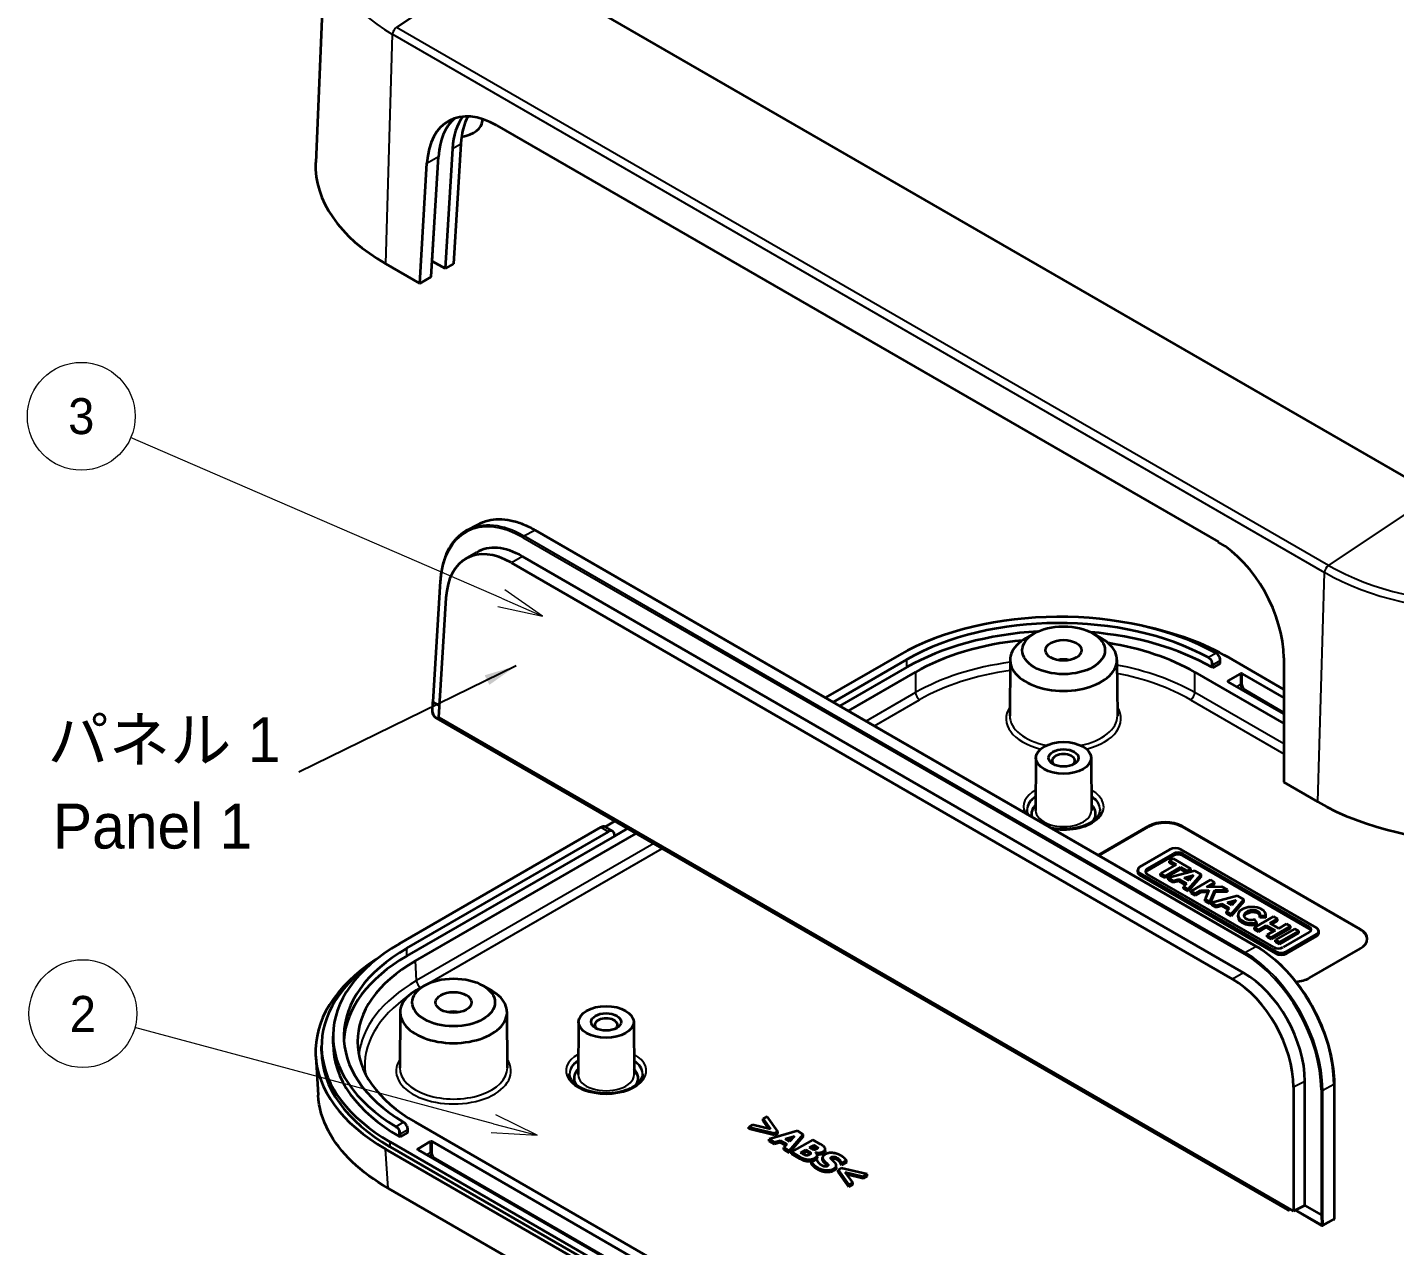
# Model space of a CAD drawing. Header units: millimetres. Extents: x 22 to 2802, y 12 to 434.
# Drawn here: x 344.9 to 459, y 188.7 to 290.3 of the extents above; entities that cross this region are included whole.
import ezdxf

# ---------------------------------------------------------------- set-up
doc = ezdxf.new("R2010")
doc.units = ezdxf.units.MM
doc.header["$LTSCALE"] = 1.5
for name, color, linetype, lineweight in [('Symbol (ISO)', 7, 'Continuous', 18), ('Visible (ISO)', 7, 'Continuous', 35), ('Visible Narrow (ISO)', 7, 'Continuous', 25)]:
    doc.layers.add(name, color=color, linetype=linetype, lineweight=lineweight)
doc.layers.add('Symbol (TK)', color=100, linetype='Continuous', lineweight=18, true_color=0x00ff3f)
doc.styles.add('QCADDimTextStyle', font='txt')
doc.styles.add('textstyle116', font='')
doc.styles.add('textstyle118', font='')
doc.styles.add('textstyle25', font='')
doc.styles.add('textstyle26', font='')
doc.styles.get('textstyle116').set_extended_font_data('MS PGothic')
doc.styles.get('textstyle118').set_extended_font_data('MS PGothic')
doc.styles.get('textstyle25').set_extended_font_data('MS PGothic')
doc.styles.get('textstyle26').set_extended_font_data('MS PGothic')
doc.dimstyles.new('QCADDimStyle', dxfattribs={"dimtxt": 1.8, "dimasz": 1.8, "dimexe": 0.18, "dimexo": 0.0625, "dimgap": 0.09, "dimtad": 1, "dimtoh": 1, "dimdec": 4, "dimzin": 0, "dimdsep": 46, "dimtxsty": 'QCADDimTextStyle', "dimcen": 0.09, "dimadec": 0, "dimazin": 0, "dimtfac": 1, "dimtdec": 4, "dimtofl": 0, "dimtmove": 0, "dimatfit": 3, "dimfxl": 1, "dimtolj": 1, "dimtzin": 0, "dimarcsym": 0})

# ---------------------------------------------------------------- blocks, each defined once
blk = doc.blocks.new('バルーン2')
at = {"layer": 'Symbol (TK)', "color": 100, "true_color": 0x00ff3f}
for p, q in [((256.301, 161.796), (235.666, 170.73)), ((258.595, 160.802), (256.499, 162.254)), ((256.102, 161.337), (258.595, 160.802)), ((256.301, 161.796), (258.595, 160.802))]:
    blk.add_line(p, q, dxfattribs=at)
at = {"layer": 'Symbol (TK)'}
blk.add_circle((232.923, 171.918), 3, dxfattribs=at)
at = {"layer": 'Symbol (TK)', "color": 7, "insert": (232.923, 171.912), "char_height": 2, "attachment_point": 5, "style": 'textstyle25'}
blk.add_mtext('3', dxfattribs=at)
blk = doc.blocks.new('バルーン3')
at = {"layer": 'Symbol (TK)', "color": 100, "true_color": 0x00ff3f}
for p, q in [((255.868, 132.56), (235.898, 137.911)), ((255.868, 132.56), (258.282, 131.913)), ((258.282, 131.913), (255.997, 133.043)), ((255.738, 132.077), (258.282, 131.913))]:
    blk.add_line(p, q, dxfattribs=at)
at = {"layer": 'Symbol (TK)'}
blk.add_circle((233.011, 138.684), 3, dxfattribs=at)
at = {"layer": 'Symbol (TK)', "color": 7, "insert": (233.011, 138.667), "char_height": 2, "attachment_point": 5, "style": 'textstyle26'}
blk.add_mtext('2', dxfattribs=at)

msp = doc.modelspace()

# ---------------------------------------------------------------- linework, layer by layer
at = {"layer": 'Visible (ISO)'}
for p, q in [((369.76, 297.87), (368.95, 279.06)), ((462.38, 251.36), (384.6, 296.27)), ((382.86, 282.52), (382.86, 282.7)), ((384.08, 282.15), (444.29, 247.39)), ((380.36, 280.22), (379.75, 270.2)), ((381.07, 280.63), (380.46, 270.61)), ((377.63, 268.97), (378.24, 279)), ((378.59, 269.52), (379.19, 279.55)), ((377.63, 268.97), (374.8, 270.61)), ((379.75, 270.2), (378.69, 270.81)), ((380.46, 270.61), (379.75, 270.2)), ((378.59, 269.52), (377.63, 268.97)), ((381.59, 248.37), (382.51, 248.86)), ((387.28, 248.38), (447.48, 213.63)), ((381.46, 245.98), (382.36, 246.51)), ((385.28, 245.66), (445.47, 210.9)), ((446.39, 211.43), (386.2, 246.19)), ((379.35, 244.12), (378.73, 234.06)), ((379.22, 232.73), (379.83, 242.73)), ((428.94, 239.77), (428.24, 239.37)), ((433.8, 239.77), (434.5, 239.37)), ((417.65, 237.95), (411.51, 234.4)), ((412.14, 234.03), (418.29, 237.58)), ((426.92, 237.55), (426.89, 232.89)), ((435.83, 237.55), (435.86, 232.89)), ((444.45, 237.25), (444.45, 237.5)), ((449.76, 235.09), (445.16, 237.74)), ((449.75, 237.71), (449.76, 227.33)), ((418.29, 236.93), (412.71, 233.7)), ((413.42, 233.29), (419, 236.52)), ((442.32, 236.52), (449.76, 232.23)), ((443.82, 236.88), (443.75, 236.93)), ((444.45, 237.25), (443.82, 236.88)), ((443.82, 236.88), (443.82, 237.13)), ((445.12, 235.8), (446.15, 236.39)), ((446.29, 236.39), (449.76, 234.39)), ((449.76, 233.05), (445.12, 235.72)), ((378.7, 233.26), (378.73, 234.06)), ((378.76, 234.01), (378.76, 234.01)), ((378.76, 234.01), (379.28, 233.71)), ((379.04, 232.67), (450.1, 191.65)), ((450.57, 191.54), (379.22, 232.73)), ((429.07, 229.38), (429.04, 224.98)), ((433.67, 229.38), (433.7, 224.98)), ((452.58, 225.7), (449.76, 227.33)), ((393.11, 223.61), (393.92, 224.08)), ((392.76, 223.58), (375.93, 213.86)), ((376.57, 213.49), (393.4, 223.21)), ((393.89, 222.84), (376.57, 212.84)), ((377.27, 212.43), (395.69, 223.06)), ((393.75, 223.24), (393.11, 223.61)), ((394.98, 223.47), (393.89, 222.84)), ((393.89, 222.84), (393.89, 222.92)), ((434.27, 221.25), (438.44, 223.66)), ((434.31, 221.23), (438.44, 223.62)), ((441.27, 223.66), (456.12, 215.08)), ((441.27, 223.62), (456.12, 215.04)), ((440.25, 221.72), (437.75, 220.28)), ((452.49, 215.18), (441.16, 221.72)), ((438.35, 220.11), (440.55, 221.37)), ((440.55, 221.21), (438.35, 219.94)), ((440.76, 220.47), (439.47, 219.73)), ((440.53, 220.97), (440.21, 220.78)), ((440.21, 220.78), (440.76, 220.47)), ((440.21, 220.62), (440.21, 220.78)), ((440.62, 220.39), (440.21, 220.62)), ((442, 220.12), (440.53, 220.97)), ((441.31, 221.37), (451.88, 215.27)), ((451.88, 215.11), (441.31, 221.21)), ((437.56, 219.85), (437.56, 220.01)), ((437.75, 219.75), (449.08, 213.21)), ((449.08, 213.05), (437.75, 219.59)), ((448.92, 213.56), (438.35, 219.66)), ((439.47, 219.73), (439.85, 219.51)), ((439.47, 219.56), (439.47, 219.73)), ((439.85, 219.35), (439.47, 219.56)), ((439.85, 219.51), (441.13, 220.25)), ((441.13, 220.09), (439.85, 219.35)), ((439.85, 219.35), (439.85, 219.51)), ((442.32, 219.93), (440.13, 219.35)), ((440.13, 219.35), (440.52, 219.12)), ((440.13, 219.18), (440.13, 219.35)), ((440.52, 218.96), (440.13, 219.18)), ((440.52, 219.12), (440.99, 219.25)), ((440.52, 218.96), (440.52, 219.12)), ((440.99, 219.25), (441.62, 218.89)), ((440.99, 219.08), (440.99, 219.25)), ((441.13, 220.25), (441.68, 219.94)), ((441.13, 220.09), (441.13, 220.25)), ((441.68, 219.77), (441.13, 220.09)), ((441.45, 219.37), (442.21, 219.57)), ((441.84, 219.14), (441.45, 219.37)), ((442.03, 219.36), (441.64, 219.26)), ((441.68, 219.94), (442, 220.12)), ((442, 219.95), (441.68, 219.77)), ((441.68, 219.77), (441.68, 219.94)), ((441.77, 218.4), (442.85, 219.63)), ((442.85, 219.46), (441.77, 218.24)), ((442.21, 219.57), (441.84, 219.14)), ((442, 219.95), (442, 220.12)), ((443.63, 219.18), (442.03, 218.25)), ((442.85, 219.63), (442.32, 219.93)), ((442.85, 219.46), (442.85, 219.63)), ((443.96, 218.98), (443.63, 219.18)), ((440.99, 219.08), (440.52, 218.96)), ((441.52, 218.78), (440.99, 219.08)), ((441.62, 218.89), (441.38, 218.62)), ((441.38, 218.62), (441.77, 218.4)), ((441.38, 218.46), (441.38, 218.62)), ((441.77, 218.24), (441.38, 218.46)), ((441.77, 218.24), (441.77, 218.4)), ((442.03, 218.25), (442.36, 218.06)), ((442.03, 218.09), (442.03, 218.25)), ((442.36, 217.89), (442.03, 218.09)), ((442.36, 218.06), (442.79, 218.31)), ((442.79, 218.14), (442.36, 217.89)), ((442.36, 217.89), (442.36, 218.06)), ((442.79, 218.31), (443.49, 218.32)), ((442.79, 218.14), (442.79, 218.31)), ((443.42, 218.15), (442.79, 218.14)), ((443.49, 218.32), (443.18, 217.59)), ((443.29, 218.59), (443.96, 218.98)), ((444.59, 218.62), (443.29, 218.59)), ((443.57, 217.36), (444, 218.33)), ((444, 218.16), (443.57, 217.19)), ((443.96, 218.82), (443.58, 218.6)), ((443.96, 218.82), (443.96, 218.98)), ((444, 218.33), (445.05, 218.35)), ((444, 218.16), (444, 218.33)), ((445.05, 218.19), (444, 218.16)), ((445.05, 218.35), (444.59, 218.62)), ((445.05, 218.19), (445.05, 218.35)), ((443.18, 217.59), (443.57, 217.36)), ((443.18, 217.42), (443.18, 217.59)), ((443.57, 217.19), (443.18, 217.42)), ((443.57, 217.19), (443.57, 217.36)), ((445.9, 217.86), (443.72, 217.28)), ((443.72, 217.11), (443.72, 217.28)), ((443.72, 217.28), (444.1, 217.05)), ((444.1, 216.89), (443.72, 217.11)), ((444.1, 217.05), (444.58, 217.18)), ((444.1, 216.89), (444.1, 217.05)), ((444.58, 217.02), (444.1, 216.89)), ((444.58, 217.18), (445.2, 216.82)), ((444.58, 217.02), (444.58, 217.18)), ((445.1, 216.71), (444.58, 217.02)), ((445.03, 217.3), (445.79, 217.5)), ((445.42, 217.07), (445.03, 217.3)), ((445.61, 217.29), (445.22, 217.19)), ((445.35, 216.33), (446.43, 217.56)), ((446.43, 217.39), (445.35, 216.17)), ((445.79, 217.5), (445.42, 217.07)), ((446.43, 217.56), (445.9, 217.86)), ((446.43, 217.39), (446.43, 217.56)), ((445.2, 216.82), (444.97, 216.56)), ((444.97, 216.56), (445.35, 216.33)), ((444.97, 216.39), (444.97, 216.56)), ((445.35, 216.17), (444.97, 216.39)), ((445.35, 216.17), (445.35, 216.33)), ((445.93, 216.09), (445.93, 216.25)), ((448.9, 216.13), (447.3, 215.21)), ((447.51, 215.63), (447.32, 215.91)), ((447.75, 216.05), (447.75, 216.21)), ((447.75, 216.21), (448.24, 216.18)), ((448.24, 216.02), (447.75, 216.05)), ((448.24, 216.09), (448.24, 216.25)), ((448.24, 216.02), (448.24, 216.18)), ((448.59, 215.57), (449.23, 215.94)), ((449.23, 215.78), (448.73, 215.49)), ((449.23, 215.94), (448.9, 216.13)), ((449.23, 215.78), (449.23, 215.94)), ((447.3, 215.21), (447.63, 215.02)), ((447.3, 215.05), (447.3, 215.21)), ((447.63, 214.85), (447.3, 215.05)), ((447.51, 215.47), (447.51, 215.63)), ((447.63, 215.02), (448.27, 215.39)), ((448.27, 215.23), (447.63, 214.85)), ((447.63, 214.85), (447.63, 215.02)), ((448.27, 215.39), (449.02, 214.96)), ((448.27, 215.23), (448.27, 215.39)), ((448.87, 214.88), (448.27, 215.23)), ((449.02, 214.96), (448.37, 214.59)), ((448.37, 214.59), (448.71, 214.39)), ((448.37, 214.42), (448.37, 214.59)), ((449.33, 215.14), (448.59, 215.57)), ((448.71, 214.39), (450.31, 215.32)), ((450.31, 215.16), (448.71, 214.23)), ((450.66, 215.11), (449.06, 214.19)), ((449.97, 215.51), (449.33, 215.14)), ((449.4, 214), (451, 214.92)), ((451, 214.76), (449.4, 213.83)), ((451.88, 214.83), (449.69, 213.56)), ((450.31, 215.32), (449.97, 215.51)), ((449.98, 213.21), (452.49, 214.66)), ((450.31, 215.16), (450.31, 215.32)), ((451, 214.92), (450.66, 215.11)), ((451, 214.76), (451, 214.92)), ((452.68, 214.76), (452.68, 214.92)), ((448.71, 214.23), (448.37, 214.42)), ((448.71, 214.23), (448.71, 214.39)), ((449.06, 214.19), (449.4, 214)), ((449.06, 214.03), (449.06, 214.19)), ((449.4, 213.83), (449.06, 214.03)), ((449.4, 213.83), (449.4, 214)), ((452.49, 214.5), (449.98, 213.05)), ((456.12, 213.45), (451.88, 211)), ((378.03, 210.38), (377.33, 209.97)), ((382.89, 210.38), (383.59, 209.97)), ((376, 208.15), (375.97, 203.5)), ((384.91, 208.15), (384.94, 203.5)), ((390.89, 207.33), (390.86, 202.94)), ((395.49, 207.33), (395.52, 202.94)), ((370.4, 205.49), (370.4, 206.14)), ((368.95, 204.48), (369.15, 201.21)), ((369.44, 204.88), (369.44, 205.29)), ((451.52, 192), (451.51, 202.37)), ((453.95, 202.18), (453.96, 190.91)), ((450.56, 201.89), (450.57, 191.54)), ((455.77, 153.64), (377.27, 198.96)), ((405.42, 198.75), (405.09, 198.56)), ((406.92, 198.39), (405.42, 198.75)), ((406.62, 199.44), (406.29, 199.25)), ((406.29, 199.25), (406.92, 198.39)), ((406.29, 199.09), (406.29, 199.25)), ((406.77, 198.42), (406.29, 199.09)), ((407.51, 198.2), (406.62, 199.44)), ((376, 197.73), (375.93, 197.77)), ((376.64, 198.1), (376, 197.73)), ((376, 197.73), (376, 197.98)), ((376.64, 198.1), (376.64, 198.35)), ((405.09, 198.4), (405.09, 198.56)), ((405.09, 198.56), (407.25, 198.05)), ((407.25, 197.88), (405.09, 198.4)), ((409.17, 198.23), (406.81, 197.55)), ((406.81, 197.55), (407.25, 197.29)), ((406.81, 197.39), (406.81, 197.55)), ((407.25, 198.05), (407.51, 198.2)), ((407.25, 197.88), (407.25, 198.05)), ((407.51, 198.03), (407.25, 197.88)), ((407.25, 197.29), (407.72, 197.44)), ((407.51, 198.03), (407.51, 198.2)), ((407.72, 197.44), (408.28, 197.12)), ((407.72, 197.27), (407.72, 197.44)), ((408.14, 197.57), (408.91, 197.8)), ((408.5, 197.36), (408.14, 197.57)), ((408.7, 197.57), (408.32, 197.46)), ((408.48, 196.58), (409.65, 197.95)), ((409.65, 197.78), (408.48, 196.42)), ((408.91, 197.8), (408.5, 197.36)), ((410.43, 197.5), (408.66, 196.48)), ((409.65, 197.95), (409.17, 198.23)), ((409.65, 197.78), (409.65, 197.95)), ((411.05, 197.14), (410.43, 197.5)), ((452.59, 151.8), (374.79, 196.72)), ((375.16, 197.33), (452.94, 152.42)), ((452.94, 152.01), (375.16, 196.92)), ((377.49, 196.75), (378.51, 197.35)), ((451.81, 153.77), (377.49, 196.67)), ((378.66, 197.35), (452.97, 154.44)), ((407.25, 197.13), (406.81, 197.39)), ((407.25, 197.13), (407.25, 197.29)), ((407.72, 197.27), (407.25, 197.13)), ((408.18, 197.01), (407.72, 197.27)), ((408.28, 197.12), (408.03, 196.85)), ((408.03, 196.85), (408.48, 196.58)), ((408.03, 196.68), (408.03, 196.85)), ((408.48, 196.42), (408.03, 196.68)), ((408.48, 196.42), (408.48, 196.58)), ((408.66, 196.48), (409.37, 196.07)), ((408.66, 196.32), (408.66, 196.48)), ((409.37, 195.91), (408.66, 196.32)), ((409.42, 196.41), (409.87, 196.67)), ((409.45, 196.4), (409.42, 196.41)), ((409.87, 196.5), (409.57, 196.33)), ((409.87, 196.5), (409.87, 196.67)), ((409.87, 196.67), (409.95, 196.62)), ((409.95, 196.46), (409.87, 196.5)), ((410.17, 196.84), (410.55, 197.06)), ((410.23, 196.81), (410.17, 196.84)), ((410.23, 196.3), (410.23, 196.44)), ((410.55, 196.9), (410.31, 196.76)), ((410.55, 196.9), (410.55, 197.06)), ((410.55, 197.06), (410.58, 197.04)), ((410.58, 196.88), (410.55, 196.9)), ((410.68, 196.43), (410.69, 196.44)), ((410.69, 196.42), (410.69, 196.44)), ((410.84, 196.78), (410.84, 196.87)), ((411.48, 196.57), (411.48, 196.73)), ((410.76, 195.88), (410.34, 195.63)), ((410.34, 195.47), (410.34, 195.63)), ((410.8, 195.85), (410.76, 195.88)), ((410.8, 196.05), (410.8, 196.21)), ((411.26, 195.84), (411.26, 196.01)), ((412.4, 195.18), (412.4, 195.34)), ((412.81, 195.56), (412.85, 195.54)), ((412.81, 195.4), (412.81, 195.56)), ((412.85, 195.37), (412.81, 195.4)), ((412.85, 195.54), (413.25, 195.77)), ((413.25, 195.61), (412.85, 195.37)), ((412.85, 195.37), (412.85, 195.54)), ((413.25, 195.61), (413.25, 195.77)), ((412.81, 195.14), (412.55, 194.98)), ((412.55, 194.82), (412.55, 194.98)), ((412.55, 194.98), (413.44, 193.74)), ((413.44, 193.58), (412.55, 194.82)), ((414.97, 194.62), (412.81, 195.14)), ((413.14, 194.79), (414.64, 194.43)), ((413.77, 193.93), (413.14, 194.79)), ((414.64, 194.27), (413.28, 194.6)), ((414.64, 194.43), (414.97, 194.62)), ((414.97, 194.46), (414.64, 194.27)), ((414.64, 194.27), (414.64, 194.43)), ((414.97, 194.46), (414.97, 194.62)), ((452.57, 148.66), (375.02, 193.44)), ((413.44, 193.74), (413.77, 193.93)), ((413.77, 193.77), (413.44, 193.58)), ((413.44, 193.58), (413.44, 193.74)), ((413.77, 193.77), (413.77, 193.93)), ((451.52, 192), (450.57, 191.54)), ((451.52, 192), (452.87, 191.23)), ((450.29, 191.7), (450.19, 191.65)), ((450.72, 191.61), (452.91, 190.35)), ((452.87, 191.23), (452.87, 191.23)), ((453.01, 190.35), (453.9, 190.83))]:
    msp.add_line(p, q, dxfattribs=at)
for centre, start, end in [((450.15, 191.73), 240, 298.237), ((453.86, 190.91), 298.237, 0.0479), ((452.96, 190.43), 240, 298.237)]:
    msp.add_arc(centre, 0.1, start, end, dxfattribs=at)
for centre, major_axis, ratio, start_param, end_param in [((383.88, 275.5), (-3.78, 7.05), 0.597134, 5.516502, 7.052313), ((384.84, 276.05), (3.78, -7.05), 0.597134, 3.275934, 3.91072), ((386.01, 276.73), (-3.78, 7.05), 0.597134, 0.277984, 0.769128), ((386.71, 277.14), (3.78, -7.05), 0.597134, 3.508952, 3.91072), ((380.46, 282.53), (2.4, 0), 0.57735, 4.992787, 6.279483), ((388.94, 278.77), (-20, 0), 0.57735, 6.25849, 7.068583), ((378.62, 270.77), (-0.1, 0), 0.576646, 3.926382, 4.294041), ((385.09, 239.47), (-3.53, 6.57), 0.597148, 5.51586, 7.050775), ((386.01, 239.96), (-3.55, 6.61), 0.597148, 5.51586, 6.309185), ((444.09, 240.74), (-3.78, 7.05), 0.597134, 3.980692, 5.516502), ((431.02, 230.23), (-18.9, 0), 0.57735, 3.948156, 5.497787), ((431.02, 230.23), (18, 0), 0.57735, 0.807622, 2.356194), ((431.02, 229.58), (-18, 0), 0.57735, 4.811618, 5.497787), ((431.02, 229.58), (-18, 0), 0.57735, 3.926991, 4.566657), ((431.37, 229.78), (19.5, 0), 0.57735, 0.785398, 1.220895), ((430.66, 229.77), (-16.5, 0), 0.578054, 4.878108, 5.497178), ((431.37, 237.54), (-4.46, 0), 0.57735, 5.492524, 10.21544), ((430.66, 229.77), (-16.5, 0), 0.578054, 3.9276, 4.441436), ((431.37, 236.72), (1.5, 0), 0.57735, 1.230959, 1.910633), ((443.46, 237.33), (0.25, -0.433), 0.57735, 0.785398, 1.428899), ((444.1, 237.7), (-0.25, 0.433), 0.57735, 3.926991, 4.570492), ((446.22, 236.35), (-0.1, 0), 0.57735, 3.926991, 5.497787), ((445.19, 235.76), (-0.1, 0), 0.57735, 5.497787, 7.068583), ((378.83, 234.05), (0.0999, -0.0046), 0.587535, 3.132874, 3.953042), ((431.37, 229.13), (-0.95, 0), 0.57735, 2.503757, 6.921021), ((431.37, 224.68), (-2.68, 0), 0.57735, 5.76276, 6.424617), ((431.37, 224.68), (2.68, 0), 0.57735, 5.920966, 6.80361), ((466.73, 233.86), (-20, 0), 0.57735, 0.785398, 2.356194), ((439.86, 222.84), (2, 0), 0.57735, 0.785398, 2.356194), ((439.86, 222.8), (2, 0), 0.57735, 0.785398, 2.356194), ((392.76, 223), (0.35, 0.606), 0.57735, 0, 0.785398), ((393.4, 222.64), (0.35, 0.606), 0.57735, 5.497787, 7.068583), ((440.7, 221.46), (-0.638, 0), 0.57735, 3.926991, 5.497787), ((440.93, 221.15), (0.542, 0), 0.57735, 0.785398, 2.356194), ((438.2, 220.01), (-0.638, 0), 0.57735, 5.497787, 7.068583), ((440.93, 220.99), (-0.542, 0), 0.57735, 3.926991, 5.497787), ((438.2, 219.85), (-0.638, 0), 0.57735, 0, 0.785398), ((438.74, 219.88), (-0.542, 0), 0.57735, 5.497787, 7.068583), ((438.74, 219.72), (-0.542, 0), 0.57735, 5.497787, 6.019035), ((447.09, 216.25), (1.16, 0), 0.57735, 6.170621, 11.372252), ((447.09, 216.09), (-1.16, 0), 0.57735, 0, 1.947474), ((447.09, 216.25), (0.679, 0.082), 0.56598, 5.963467, 11.282531), ((447.09, 216.09), (-0.679, -0.082), 0.56598, 3.284874, 6.003553), ((447.09, 216.09), (1.16, 0), 0.57735, 6.170621, 6.283185), ((451.5, 215.05), (0.542, 0), 0.57735, 5.497787, 7.068583), ((451.5, 214.89), (0.542, 0), 0.57735, 0.26415, 0.785398), ((452.04, 214.92), (0.638, 0), 0.57735, 5.497787, 7.068583), ((452.04, 214.76), (0.638, 0), 0.57735, 5.497787, 6.283185), ((454.71, 214.27), (2, 0), 0.57735, 5.497787, 7.068583), ((454.71, 214.23), (2, 0), 0.57735, 0.017679, 0.785398), ((389.3, 206.14), (-18.9, 0), 0.57735, 5.497787, 7.047418), ((389.3, 206.14), (-18, 0), 0.57735, 5.497787, 7.046359), ((449.3, 213.78), (-0.542, 0), 0.57735, 0.785398, 2.356194), ((388.96, 204.88), (-20.02, 0), 0.576647, 5.555646, 7.067974), ((388.94, 205.29), (-19.5, 0), 0.57735, 5.609193, 7.068583), ((388.96, 205.69), (-16.52, 0), 0.576647, 5.498396, 7.067974), ((389.3, 205.49), (-18, 0), 0.57735, 5.497787, 6.251753), ((449.53, 213.47), (0.638, 0), 0.57735, 3.926991, 5.497787), ((449.53, 213.31), (-0.638, 0), 0.57735, 0.785398, 2.356194), ((446.21, 205.21), (-3.55, 6.61), 0.597148, 3.980946, 5.51586), ((445.29, 204.71), (3.53, -6.57), 0.597148, 0.839353, 2.374268), ((450.46, 211.82), (-2, 0), 0.57735, 1.724543, 2.356194), ((380.46, 208.14), (-4.46, 0), 0.57735, 5.492524, 10.21544), ((380.46, 207.33), (1.5, 0), 0.57735, 1.230959, 1.910633), ((393.19, 207.08), (-0.95, 0), 0.57735, 2.503757, 6.921021), ((389.3, 205.49), (-18.9, 0), 0.57735, 0, 0.785398), ((388.94, 204.88), (-19.5, 0), 0.57735, 0, 0.785398), ((393.19, 202.63), (-2.68, 0), 0.57735, 5.76276, 6.645404), ((393.19, 202.63), (2.68, 0), 0.57735, 5.920966, 6.80361), ((376.29, 198.55), (-0.25, 0.433), 0.57735, 3.926991, 4.570492), ((375.65, 198.18), (0.25, -0.433), 0.57735, 0.785398, 1.428899), ((377.56, 196.71), (-0.1, 0), 0.57735, 5.497787, 7.068583), ((378.59, 197.3), (-0.1, 0), 0.57735, 3.926991, 5.497787), ((452.94, 191.27), (0.1, 0.0016), 0.546111, 3.919048, 5.489844)]:
    msp.add_ellipse(centre, major_axis=major_axis, ratio=ratio, start_param=start_param, end_param=end_param, dxfattribs=at)
for centre, major_axis in [((431.37, 238.35), (-3.45, 0)), ((431.37, 238.35), (-1.5, 0)), ((431.37, 229.37), (-2.3, 0)), ((431.37, 229.37), (-1.25, 0)), ((380.46, 208.96), (-3.45, 0)), ((380.46, 208.96), (-1.5, 0)), ((393.19, 207.33), (-2.3, 0)), ((393.19, 207.33), (-1.25, 0))]:
    msp.add_ellipse(centre, major_axis=major_axis, ratio=0.57735, dxfattribs=at)
for points, degree, knots in [([(382.51, 248.86), (382.77, 249), (383.04, 249.11), (383.63, 249.25), (383.94, 249.29), (384.57, 249.29), (384.9, 249.26), (385.57, 249.12), (385.91, 249.02), (386.59, 248.75), (386.94, 248.58), (387.28, 248.38)], 3, [0.8034714, 0.8034714, 0.8034714, 0.8034714, 0.9569364, 0.9569364, 1.1104014, 1.1104014, 1.2638664, 1.2638664, 1.4173314, 1.4173314, 1.5707963, 1.5707963, 1.5707963, 1.5707963]), ([(381.59, 248.37), (381.33, 248.23), (381.08, 248.05), (380.64, 247.65), (380.44, 247.41), (380.09, 246.88), (379.93, 246.59), (379.68, 245.96), (379.58, 245.62), (379.42, 244.9), (379.37, 244.52), (379.35, 244.12)], 3, [5.4797139, 5.4797139, 5.4797139, 5.4797139, 5.6332317, 5.6332317, 5.7867496, 5.7867496, 5.9402675, 5.9402675, 6.0937854, 6.0937854, 6.2473033, 6.2473033, 6.2473033, 6.2473033]), ([(443.46, 237.74), (443.5, 237.72), (443.55, 237.68), (443.64, 237.59), (443.68, 237.53), (443.72, 237.46), (443.74, 237.44), (443.75, 237.42)], 3, [0.07536075, 0.07536075, 0.07536075, 0.07536075, 0.0941965, 0.0941965, 0.11303226, 0.11303226, 0.11997942, 0.11997942, 0.11997942, 0.11997942]), ([(444.38, 237.78), (444.37, 237.8), (444.36, 237.83), (444.32, 237.9), (444.28, 237.95), (444.19, 238.05), (444.14, 238.08), (444.1, 238.11)], 3, [-0.11997692, -0.11997692, -0.11997692, -0.11997692, -0.11302981, -0.11302981, -0.09419419, -0.09419419, -0.07535857, -0.07535857, -0.07535857, -0.07535857]), ([(379.04, 232.67), (379, 232.69), (378.96, 232.72), (378.89, 232.79), (378.86, 232.82), (378.81, 232.91), (378.78, 232.95), (378.74, 233.04), (378.73, 233.08), (378.71, 233.17), (378.7, 233.22), (378.7, 233.26)], 3, [0, 0, 0, 0, 0.321336, 0.321336, 0.642671, 0.642671, 0.964007, 0.964007, 1.285343, 1.285343, 1.606678, 1.606678, 1.606678, 1.606678]), ([(428.43, 224.63), (428.43, 224.63), (428.42, 224.64), (428.35, 224.78), (428.32, 224.91), (428.32, 225.05)], 3, [8.3468632, 8.3468632, 8.3468632, 8.3468632, 8.3617475, 8.3617475, 8.6393798, 8.6393798, 8.6393798, 8.6393798]), ([(434.42, 225.05), (434.42, 224.86), (434.36, 224.66), (434.1, 224.31), (433.93, 224.16), (433.52, 223.89), (433.28, 223.77), (432.74, 223.58), (432.44, 223.51), (431.81, 223.42), (431.48, 223.4), (430.89, 223.43), (430.63, 223.46), (430.37, 223.5)], 3, [5.497787, 5.497787, 5.497787, 5.497787, 5.89999, 5.89999, 6.219338, 6.219338, 6.522781, 6.522781, 6.828196, 6.828196, 7.136202, 7.136202, 7.388787, 7.388787, 7.388787, 7.388787]), ([(447.48, 213.63), (448.17, 213.23), (448.85, 212.71), (450.14, 211.47), (450.75, 210.75), (451.84, 209.18), (452.32, 208.32), (453.11, 206.57), (453.42, 205.66), (453.84, 203.88), (453.95, 203), (453.95, 202.18)], 3, [1.570796, 1.570796, 1.570796, 1.570796, 1.877779, 1.877779, 2.184762, 2.184762, 2.491745, 2.491745, 2.798728, 2.798728, 3.105711, 3.105711, 3.105711, 3.105711]), ([(396.24, 203), (396.24, 202.81), (396.17, 202.62), (395.91, 202.27), (395.75, 202.11), (395.34, 201.84), (395.1, 201.72), (394.56, 201.53), (394.26, 201.46), (393.63, 201.37), (393.3, 201.36), (392.65, 201.38), (392.32, 201.42), (391.72, 201.56), (391.44, 201.66), (390.96, 201.89), (390.75, 202.02), (390.43, 202.3), (390.31, 202.45), (390.17, 202.74), (390.14, 202.87), (390.14, 203)], 3, [5.497787, 5.497787, 5.497787, 5.497787, 5.89999, 5.89999, 6.219338, 6.219338, 6.522781, 6.522781, 6.828196, 6.828196, 7.136202, 7.136202, 7.44483, 7.44483, 7.751879, 7.751879, 8.055928, 8.055928, 8.361748, 8.361748, 8.63938, 8.63938, 8.63938, 8.63938]), ([(374.99, 193.45), (372.7, 194.77), (370.98, 196.42), (369.51, 199.18), (369.21, 200.19), (369.15, 201.21)], 3, [-0.7830483, -0.7830483, -0.7830483, -0.7830483, -0.2988986, -0.2988986, -0.0347783, -0.0347783, -0.0347783, -0.0347783]), ([(375.65, 198.59), (375.7, 198.57), (375.74, 198.53), (375.83, 198.44), (375.87, 198.38), (375.91, 198.31), (375.92, 198.29), (375.93, 198.26)], 3, [0.07535857, 0.07535857, 0.07535857, 0.07535857, 0.09419419, 0.09419419, 0.11302981, 0.11302981, 0.11997692, 0.11997692, 0.11997692, 0.11997692]), ([(376.57, 198.63), (376.56, 198.65), (376.55, 198.67), (376.51, 198.75), (376.47, 198.8), (376.38, 198.9), (376.33, 198.93), (376.29, 198.96)], 3, [-0.11997942, -0.11997942, -0.11997942, -0.11997942, -0.11303226, -0.11303226, -0.0941965, -0.0941965, -0.07536075, -0.07536075, -0.07536075, -0.07536075]), ([(410.22, 196.29), (410.2, 196.31), (410.07, 196.39), (409.95, 196.46)], 2, [0.182401, 0.182401, 0.182401, 1, 2, 2, 2]), ([(410.8, 196.74), (410.78, 196.76), (410.7, 196.81), (410.58, 196.88)], 2, [0.56044, 0.56044, 0.56044, 1, 2, 2, 2]), ([(411.31, 196.35), (411.18, 196.28), (410.91, 196.24), (410.8, 196.25)], 2, [0, 0, 0, 1, 1.66299, 1.66299, 1.66299]), ([(411.48, 196.57), (411.48, 196.53), (411.42, 196.42), (411.31, 196.35)], 2, [0.537815, 0.537815, 0.537815, 1, 2, 2, 2]), ([(410.8, 196.05), (410.8, 196.04), (410.8, 195.92), (410.61, 195.81)], 2, [0.938144, 0.938144, 0.938144, 1, 2, 2, 2]), ([(412.4, 195.18), (412.4, 195.16), (412.38, 195.02), (412.19, 194.92)], 2, [0.839378, 0.839378, 0.839378, 1, 2, 2, 2]), ([(375.02, 193.44), (375.01, 193.44), (375.01, 193.44), (375, 193.45), (375, 193.45), (374.99, 193.45)], 3, [-0.784789176, -0.784789176, -0.784789176, -0.784789176, -0.783918738, -0.783918738, -0.7830483, -0.7830483, -0.7830483, -0.7830483])]:
    msp.add_open_spline(points, degree=degree, knots=knots, dxfattribs=at)
for points in [[(409.86, 196.2), (409.76, 196.22), (409.62, 196.3), (409.45, 196.4)], [(409.95, 196.62), (410.07, 196.55), (410.21, 196.47), (410.23, 196.44)], [(410.23, 196.44), (410.27, 196.39), (410.25, 196.29), (410.16, 196.25)], [(410.51, 196.68), (410.44, 196.69), (410.34, 196.74), (410.23, 196.81)], [(410.77, 196.73), (410.71, 196.69), (410.59, 196.66), (410.51, 196.68)], [(410.58, 197.04), (410.7, 196.97), (410.81, 196.9), (410.84, 196.87)], [(410.61, 195.98), (410.8, 196.08), (410.81, 196.32), (410.68, 196.43)], [(410.69, 196.44), (410.85, 196.4), (411.18, 196.44), (411.31, 196.52)], [(410.84, 196.87), (410.86, 196.83), (410.82, 196.75), (410.77, 196.73)], [(411.46, 196.82), (411.42, 196.89), (411.25, 197.03), (411.05, 197.14)], [(411.31, 196.52), (411.42, 196.58), (411.5, 196.73), (411.46, 196.82)], [(412.78, 196.18), (412.46, 196.36), (411.73, 196.43), (411.49, 196.28)], [(409.37, 196.07), (409.55, 195.97), (409.86, 195.87), (410.03, 195.85)], [(410.03, 195.69), (409.86, 195.7), (409.55, 195.8), (409.37, 195.91)], [(410.16, 196.25), (410.1, 196.21), (409.94, 196.18), (409.86, 196.2)], [(410.03, 195.85), (410.18, 195.84), (410.48, 195.9), (410.61, 195.98)], [(410.61, 195.81), (410.48, 195.74), (410.18, 195.68), (410.03, 195.69)], [(410.34, 195.63), (410.41, 195.52), (410.64, 195.3), (410.84, 195.18)], [(410.84, 195.02), (410.64, 195.14), (410.41, 195.36), (410.34, 195.47)], [(411.17, 195.37), (411.02, 195.46), (410.82, 195.71), (410.8, 195.85)], [(410.84, 195.18), (411.19, 194.98), (411.93, 194.93), (412.19, 195.08)], [(411.4, 195.27), (411.35, 195.28), (411.2, 195.35), (411.17, 195.37)], [(411.49, 196.28), (411.3, 196.18), (411.23, 195.93), (411.37, 195.77)], [(411.37, 195.61), (411.26, 195.74), (411.26, 195.84)], [(411.37, 195.77), (411.43, 195.7), (411.59, 195.56), (411.66, 195.5)], [(411.66, 195.33), (411.59, 195.4), (411.43, 195.54), (411.37, 195.61)], [(411.66, 195.3), (411.6, 195.26), (411.47, 195.26), (411.4, 195.27)], [(411.66, 195.5), (411.71, 195.44), (411.73, 195.34), (411.66, 195.3)], [(411.68, 195.31), (411.67, 195.32), (411.66, 195.33)], [(412.05, 195.82), (411.94, 195.91), (411.93, 196.01), (411.99, 196.05)], [(411.99, 195.89), (411.99, 195.89), (411.98, 195.88)], [(411.99, 196.05), (412.04, 196.08), (412.17, 196.09), (412.23, 196.08)], [(412.23, 195.91), (412.17, 195.92), (412.04, 195.92), (411.99, 195.89)], [(412.31, 195.56), (412.24, 195.64), (412.12, 195.75), (412.05, 195.82)], [(412.19, 195.08), (412.38, 195.18), (412.42, 195.42), (412.31, 195.56)], [(412.23, 196.08), (412.31, 196.06), (412.42, 196.02), (412.48, 195.98)], [(412.48, 195.82), (412.42, 195.85), (412.31, 195.9), (412.23, 195.91)], [(412.48, 195.98), (412.63, 195.9), (412.79, 195.66), (412.81, 195.56)], [(412.81, 195.4), (412.79, 195.5), (412.63, 195.73), (412.48, 195.82)], [(413.25, 195.77), (413.18, 195.87), (412.93, 196.09), (412.78, 196.18)], [(412.19, 194.92), (411.93, 194.76), (411.19, 194.82), (410.84, 195.02)]]:
    msp.add_open_spline(points, degree=2, dxfattribs=at)
at = {"layer": 'Visible Narrow (ISO)'}
for p, q in [((384.6, 296.27), (375.7, 290.34)), ((453.48, 245.43), (375.7, 290.34)), ((374.8, 270.61), (375.37, 289.76)), ((375.37, 289.76), (453.15, 244.85)), ((378.69, 270.81), (379.26, 280.2)), ((380.36, 280.22), (381.07, 280.63)), ((378.24, 279), (379.19, 279.55)), ((453.48, 245.43), (462.38, 251.36)), ((386.24, 247.76), (446.44, 213.01)), ((386.32, 247.89), (387.23, 248.38)), ((446.51, 213.13), (386.32, 247.89)), ((387.23, 248.38), (447.43, 213.63)), ((386.2, 246.19), (385.28, 245.66)), ((452.58, 225.7), (453.15, 244.85)), ((378.76, 234.01), (379.38, 244.08)), ((418.29, 236.93), (418.29, 237.58)), ((444.1, 238.11), (443.46, 237.74)), ((443.75, 236.93), (443.75, 237.42)), ((443.82, 237.13), (444.45, 237.5)), ((419, 236.52), (419, 234.82)), ((442.32, 234.82), (442.32, 236.52)), ((446.15, 236.39), (446.15, 235.5)), ((446.29, 235.5), (446.29, 236.39)), ((445.12, 235.72), (445.12, 235.8)), ((446.15, 235.5), (445.84, 235.31)), ((378.73, 233.22), (378.76, 234.01)), ((419, 234.82), (414.89, 232.44)), ((415.59, 232.04), (419.36, 234.22)), ((441.97, 234.22), (449.76, 229.72)), ((449.76, 230.53), (442.32, 234.82)), ((449.76, 233.17), (446.57, 235.01)), ((450.08, 191.69), (379.02, 232.72)), ((392.76, 223.58), (393.4, 223.21)), ((438.44, 223.66), (438.44, 223.62)), ((441.27, 223.66), (441.27, 223.62)), ((397.16, 222.21), (377.37, 210.78)), ((378.3, 210.51), (397.86, 221.81)), ((440.55, 221.21), (440.55, 221.37)), ((441.31, 221.21), (441.31, 221.37)), ((437.75, 219.59), (437.75, 219.75)), ((438.35, 219.94), (438.35, 220.11)), ((451.88, 215.11), (451.88, 215.27)), ((452.49, 214.5), (452.49, 214.66)), ((456.12, 215.08), (456.12, 215.04)), ((376.57, 212.84), (376.57, 213.49)), ((446.51, 213.13), (447.43, 213.63)), ((377.37, 210.78), (377.27, 212.43)), ((449.08, 213.05), (449.08, 213.21)), ((449.98, 213.05), (449.98, 213.21)), ((446.39, 211.43), (445.47, 210.9)), ((451.51, 202.37), (450.56, 201.89)), ((453, 201.65), (453.92, 202.15)), ((453.92, 202.15), (453.93, 190.88)), ((452.86, 201.65), (452.87, 191.23)), ((453.01, 191.23), (453, 201.65)), ((376.29, 198.96), (375.65, 198.59)), ((375.93, 197.77), (375.93, 198.26)), ((376, 197.98), (376.64, 198.35)), ((374.99, 193.45), (374.79, 196.72)), ((375.16, 196.92), (375.16, 197.33)), ((377.49, 196.67), (377.49, 196.75)), ((378.51, 196.41), (378.22, 196.25)), ((378.51, 197.35), (378.51, 196.41)), ((378.66, 196.41), (378.66, 197.35)), ((409.95, 196.46), (409.95, 196.62)), ((410.58, 196.88), (410.58, 197.04)), ((411.31, 196.35), (411.31, 196.52)), ((451.95, 153.77), (378.94, 195.92)), ((409.37, 195.91), (409.37, 196.07)), ((410.03, 195.69), (410.03, 195.85)), ((410.61, 195.81), (410.61, 195.98)), ((410.84, 195.02), (410.84, 195.18)), ((411.37, 195.61), (411.37, 195.77)), ((411.66, 195.33), (411.66, 195.5)), ((411.99, 195.89), (411.99, 196.05)), ((412.23, 195.91), (412.23, 196.08)), ((412.48, 195.82), (412.48, 195.98)), ((412.19, 194.92), (412.19, 195.08)), ((450.08, 191.82), (450.08, 191.69)), ((450.22, 191.69), (450.22, 191.74)), ((450.26, 191.72), (450.22, 191.69)), ((452.89, 190.39), (450.75, 191.63)), ((452.87, 191.23), (452.89, 190.39)), ((453.03, 190.4), (453.01, 191.23)), ((453.93, 190.88), (453.03, 190.4))]:
    msp.add_line(p, q, dxfattribs=at)
for centre, major_axis, ratio, start_param, end_param in [((388.94, 297.59), (-19.19, 0), 0.57735, 6.25849, 7.068583), ((375.72, 289.95), (0.25, 0.433), 0.57735, 0.861919, 2.321288), ((386.01, 239.96), (-4.45, 8.28), 0.597148, 5.51586, 7.050775), ((386.08, 240), (-4.49, 8.37), 0.597148, 5.51586, 6.283185), ((387, 240.49), (-4.49, 8.37), 0.597148, 5.51586, 6.283185), ((386.31, 247.8), (-0.05, -0.0866), 0.57735, 3.892084, 5.462881), ((387.23, 248.3), (0.05, 0.0866), 0.57735, 0, 0.750492), ((453.51, 245.04), (-0.25, -0.433), 0.57735, 4.003512, 5.462881), ((466.73, 253.08), (-18.73, 0), 0.57735, 0.785398, 2.356194), ((466.73, 252.69), (19.19, 0), 0.57735, 3.926991, 5.497787), ((379.45, 244.11), (-0.0998, 0.0061), 0.577203, 0, 0.820168), ((430.66, 228.08), (-16.5, 0), 0.576791, 4.941625, 5.497178), ((430.66, 227.67), (16, 0), 0.578054, 1.807613, 2.355586), ((430.66, 228.08), (-16.5, 0), 0.576791, 3.9276, 4.394004), ((430.66, 227.67), (16, 0), 0.578054, 0.786007, 1.2418), ((446.22, 235.46), (0.1, 0), 0.57735, 0.785398, 2.356194), ((446.5, 235.3), (0.253, -0.432), 0.573309, 3.923912, 5.07921), ((446.57, 235.34), (-0.2, 0.347), 0.57735, 0.786008, 2.356804), ((419.36, 234.63), (-0.25, 0.433), 0.57735, 0.820305, 2.356194), ((441.97, 234.63), (-0.25, -0.433), 0.57735, 0.785398, 2.321288), ((446.5, 234.97), (0.05, 0.0866), 0.57735, 4.319165, 5.497787), ((378.8, 233.26), (-0.0999, 0.0032), 0.597679, 0, 0.803983), ((379.02, 233.04), (-0.2, 0.347), 0.57735, 0.750125, 2.356804), ((431.37, 232.64), (-4.79, 0), 0.57735, 5.924443, 7.441985), ((431.37, 232.88), (-4.49, 0), 0.57735, 6.279483, 7.535053), ((431.37, 232.88), (4.49, 0), 0.57735, 5.031317, 6.286888), ((431.37, 232.64), (4.79, 0), 0.57735, 5.124386, 6.641928), ((379.09, 232.76), (-0.05, -0.0866), 0.57735, 5.497787, 6.283185), ((431.37, 225.29), (-3.35, 0), 0.57735, 5.476247, 6.540267), ((431.37, 225.05), (-3.05, 0), 0.57735, 5.576933, 6.283185), ((431.37, 224.98), (-3.05, 0), 0.57735, 5.577146, 6.263623), ((431.37, 225.29), (3.35, 0), 0.57735, 4.455307, 7.090123), ((431.37, 225.05), (3.05, 0), 0.57735, 0, 0.706252), ((431.37, 224.98), (3.05, 0), 0.57735, 0.019563, 0.70604), ((431.37, 224.98), (2.33, 0), 0.57735, 3.13789, 6.286888), ((447.43, 213.54), (0.05, 0.0866), 0.57735, 0, 0.750492), ((447.2, 205.74), (4.49, -8.37), 0.597148, 0.839353, 2.374268), ((446.51, 213.05), (-0.05, -0.0866), 0.57735, 3.892084, 5.462881), ((446.21, 205.21), (4.45, -8.28), 0.597148, 0.839353, 2.374268), ((446.28, 205.24), (-4.49, 8.37), 0.597148, 3.980946, 5.51586), ((389.06, 204.06), (-16.52, -0.03), 0.576689, 5.497343, 6.230069), ((377.72, 210.59), (0.25, -0.433), 0.57735, 3.961897, 5.453732), ((389.06, 203.65), (-16.02, 0), 0.576647, 5.58991, 6.344133), ((393.19, 203.25), (-3.35, 0), 0.57735, 5.476247, 10.231716), ((380.46, 203.25), (-4.79, 0), 0.57735, 5.924443, 9.78352), ((380.46, 203.49), (4.49, 0), 0.57735, 3.13789, 6.286888), ((393.19, 203), (-3.05, 0), 0.57735, 5.576933, 6.283185), ((393.19, 202.93), (-3.05, 0), 0.57735, 5.577146, 6.263623), ((393.19, 203), (3.05, 0), 0.57735, 0, 0.706252), ((393.19, 202.93), (3.05, 0), 0.57735, 0.019563, 0.70604), ((393.19, 202.93), (2.33, 0), 0.57735, 3.13789, 6.286888), ((453.85, 202.18), (0.1, 0.0001), 0.535779, 5.497948, 6.283185), ((452.93, 201.69), (-0.1, -0.0001), 0.535779, 0.785559, 2.356356), ((378.59, 196.37), (0.1, 0), 0.57735, 0.785398, 2.356194), ((378.87, 196.21), (0.247, -0.435), 0.581363, 3.930898, 4.86104), ((378.94, 196.25), (-0.2, 0.347), 0.57735, 0.786008, 2.356804), ((378.87, 195.88), (0.05, 0.0866), 0.57735, 4.687263, 5.497787), ((450.15, 191.73), (0.1, 0), 0.57735, 3.926991, 5.497787), ((450.15, 191.73), (-0.05, -0.0866), 0.57735, 5.497787, 6.283185), ((450.15, 191.73), (0.0473, -0.0881), 0.597148, 0, 0.803471), ((453.86, 190.91), (0.0473, -0.0881), 0.597148, 0, 0.839353), ((453.86, 190.91), (0.1, 0.0001), 0.535779, 5.497948, 6.283185), ((452.96, 190.43), (-0.1, -0.0031), 0.55628, 0.7681, 2.340148), ((452.96, 190.43), (-0.05, -0.0866), 0.57735, 5.497787, 6.283185), ((452.96, 190.43), (0.0473, -0.0881), 0.597148, 0, 0.839353)]:
    msp.add_ellipse(centre, major_axis=major_axis, ratio=ratio, start_param=start_param, end_param=end_param, dxfattribs=at)

# ---------------------------------------------------------------- block references
at = {"layer": 'Symbol (TK)', "xscale": 1.5, "yscale": 1.5, "zscale": 1.5}
for name in ['バルーン2', 'バルーン3']:
    msp.add_blockref(name, (0, 0), dxfattribs=at)

# ---------------------------------------------------------------- texts
at = {"layer": 'Symbol (ISO)', "color": 7, "char_height": 3.75, "line_spacing_factor": 1.5}
for s, insert, width, attachment_point, style in [('{パネル 1}', (346.57, 228.8), 20.9649, 7, 'textstyle118'), ('{Panel 1}', (347.02, 223.65), 17.4561, 4, 'textstyle116')]:
    msp.add_mtext(s, dxfattribs=dict(at, insert=insert, width=width, attachment_point=attachment_point, style=style))

# ---------------------------------------------------------------- leaders
at = {"layer": 'Symbol (ISO)', "color": 100, "true_color": 0x00ff3f}
msp.add_leader([(385.68, 237.05), (367.53, 228.17)], dimstyle='QCADDimStyle', override={"dimscale": 1.5, "dimtxt": 0.18, "dimtad": 0, "dimtih": 1}, dxfattribs=at)

doc.saveas('drawing.dxf')
